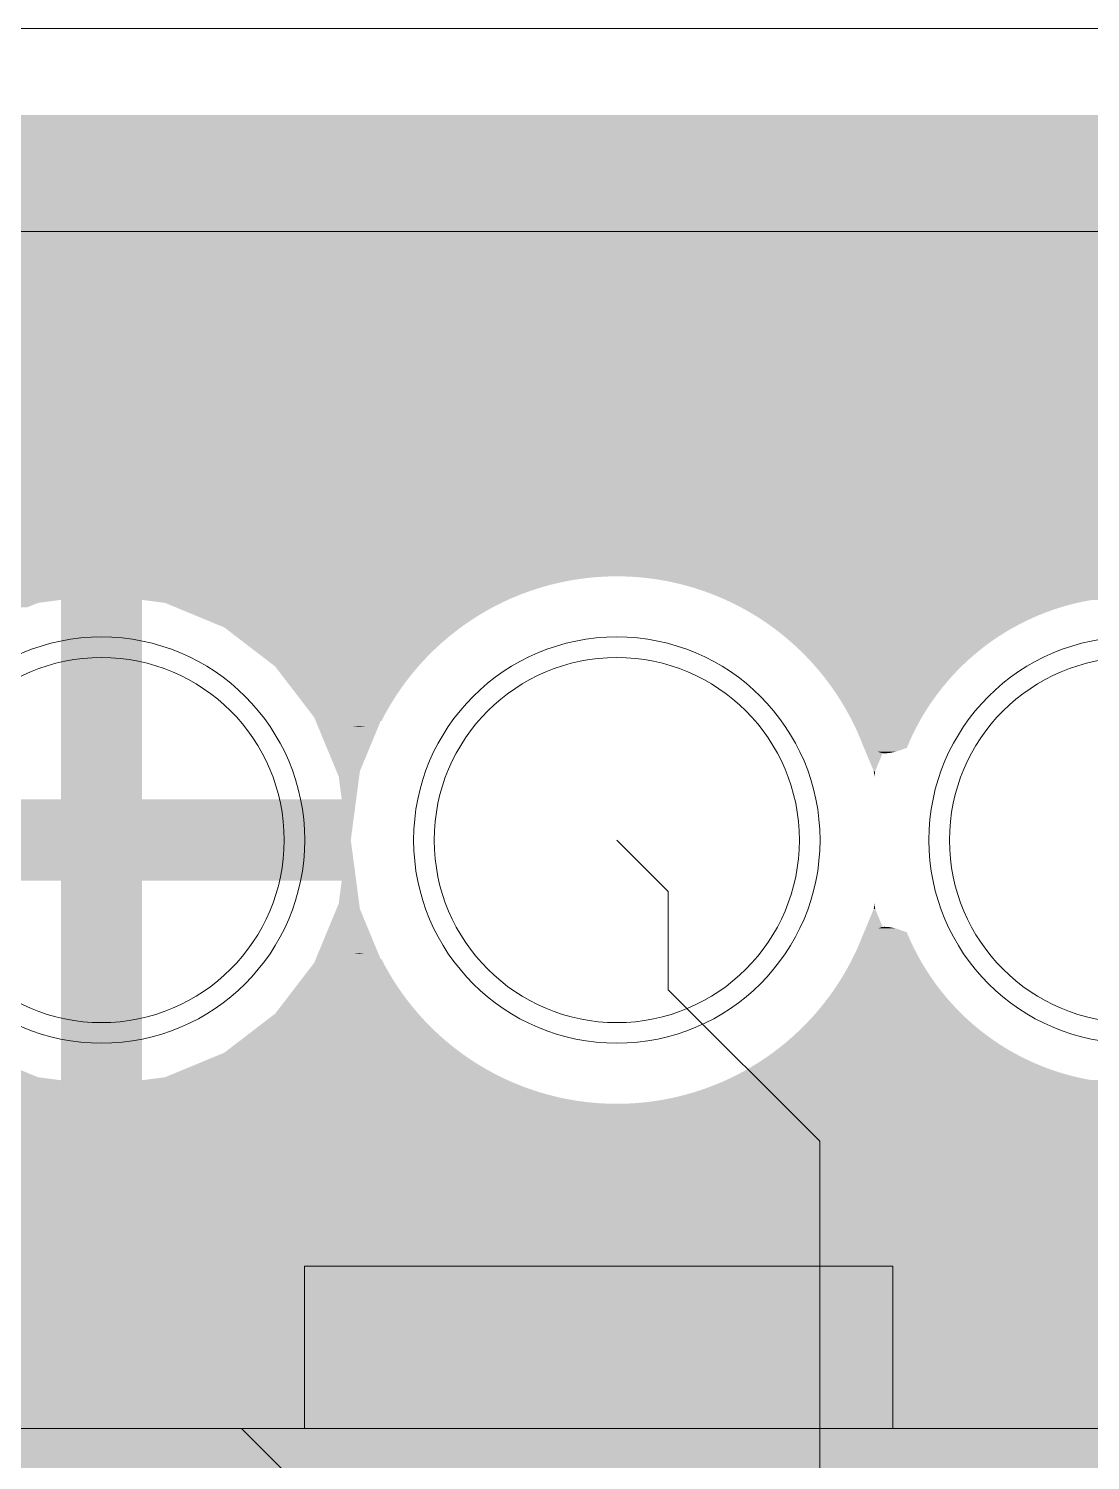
# Model space of a CAD drawing. Header units: millimetres. Extents: x 0 to 594, y 0 to 420.
# Drawn here: x 132.96 to 138.2, y 272.96 to 280.01 of the extents above; entities that cross this region are included whole.
import ezdxf

# ---------------------------------------------------------------- set-up
doc = ezdxf.new("R2010")
doc.units = ezdxf.units.MM
for name, pattern in [('K5LT32768', [0]), ('K5LT32771', [0]), ('K5LT32772', [0]), ('K5LT32773', [0]), ('K5LT32775', [0]), ('K5LT32785', [0])]:
    doc.linetypes.add(name, pattern=pattern)

# ---------------------------------------------------------------- blocks, each defined once
blk = doc.blocks.new('U263')
at = {"color": 7, "linetype": 'K5LT32768', "lineweight": 18}
blk.add_circle((135.8616, 276.0149), 0.9, dxfattribs=at)
blk = doc.blocks.new('U264')
at = {"color": 7, "linetype": 'K5LT32768', "lineweight": 18}
blk.add_circle((133.3216, 276.0149), 0.9, dxfattribs=at)
blk = doc.blocks.new('U265')
at = {"color": 7, "linetype": 'K5LT32768', "lineweight": 18}
blk.add_circle((138.4016, 276.0149), 0.9, dxfattribs=at)
blk = doc.blocks.new('U388')
at = {"color": 1, "linetype": 'K5LT32771', "lineweight": 18, "true_color": 0xff0000}
blk.add_circle((135.8616, 276.0149), 1.0016, dxfattribs=at)
blk = doc.blocks.new('U389')
at = {"color": 1, "linetype": 'K5LT32771', "lineweight": 18, "true_color": 0xff0000}
blk.add_circle((133.3216, 276.0149), 1.0016, dxfattribs=at)
blk = doc.blocks.new('U390')
at = {"color": 1, "linetype": 'K5LT32771', "lineweight": 18, "true_color": 0xff0000}
blk.add_circle((138.4016, 276.0149), 1.0016, dxfattribs=at)
blk = doc.blocks.new('U966')
at = {"color": 3, "linetype": 'K5LT32773', "lineweight": 18, "true_color": 0x00ff00}
blk.add_circle((135.8616, 276.0149), 0.9, dxfattribs=at)
blk = doc.blocks.new('U967')
at = {"color": 3, "linetype": 'K5LT32773', "lineweight": 18, "true_color": 0x00ff00}
blk.add_circle((133.3216, 276.0149), 0.9, dxfattribs=at)
blk = doc.blocks.new('U968')
at = {"color": 3, "linetype": 'K5LT32773', "lineweight": 18, "true_color": 0x00ff00}
blk.add_circle((138.4016, 276.0149), 0.9, dxfattribs=at)
blk = doc.blocks.new('U1361')
at = {"color": 1, "linetype": 'K5LT32771', "lineweight": 18, "true_color": 0xff0000}
blk.add_circle((135.8616, 276.0149), 1.0016, dxfattribs=at)
blk = doc.blocks.new('U1362')
at = {"color": 1, "linetype": 'K5LT32771', "lineweight": 18, "true_color": 0xff0000}
blk.add_circle((133.3216, 276.0149), 1.0016, dxfattribs=at)
blk = doc.blocks.new('U1363')
at = {"color": 1, "linetype": 'K5LT32771', "lineweight": 18, "true_color": 0xff0000}
blk.add_circle((138.4016, 276.0149), 1.0016, dxfattribs=at)

msp = doc.modelspace()

# ---------------------------------------------------------------- hatches: boundary and pattern name
for points in [[(92.3616, 279.5618), (92.3616, 279.5898), (189.71, 279.5898), (189.7283, 279.5618)], [(92.3616, 279.5898), (92.3616, 279.5898), (189.71, 279.5898)], [(92.3616, 279.3898), (92.3616, 279.5618), (189.7283, 279.5618), (189.7729, 279.3898)], [(92.3616, 279.3852), (92.3616, 279.3898), (189.7729, 279.3898), (189.7664, 279.3852)], [(92.3616, 279.3475), (92.3616, 279.3852), (189.7664, 279.3852), (189.7138, 279.3475)], [(92.3616, 279.3092), (92.3616, 279.3475), (189.7138, 279.3475), (189.6617, 279.3092)], [(92.3616, 279.2702), (92.3616, 279.3092), (189.6617, 279.3092), (189.61, 279.2702)], [(92.3616, 279.2306), (92.3616, 279.2702), (189.61, 279.2702), (189.5588, 279.2306)], [(92.3616, 279.1904), (92.3616, 279.2306), (189.5588, 279.2306), (189.5081, 279.1904)], [(92.3616, 279.1495), (92.3616, 279.1904), (189.5081, 279.1904), (189.4579, 279.1495)], [(92.3616, 279.1081), (92.3616, 279.1495), (189.4579, 279.1495), (189.4082, 279.1081)], [(92.3616, 279.0661), (92.3616, 279.1081), (189.4082, 279.1081), (189.359, 279.0661)], [(92.3616, 279.0235), (92.3616, 279.0661), (189.359, 279.0661), (189.3103, 279.0235)], [(92.3616, 278.9803), (92.3616, 279.0235), (189.3103, 279.0235), (189.2621, 278.9803)], [(92.3616, 278.9365), (92.3616, 278.9803), (189.2621, 278.9803), (189.2145, 278.9365)], [(92.3616, 278.8921), (92.3616, 278.9365), (189.2145, 278.9365), (189.1674, 278.8921)], [(92.3616, 278.8472), (92.3616, 278.8921), (189.1674, 278.8921), (189.1208, 278.8472)], [(92.3616, 278.8017), (92.3616, 278.8472), (189.1208, 278.8472), (189.0748, 278.8017)], [(92.3616, 278.7557), (92.3616, 278.8017), (189.0748, 278.8017), (189.0293, 278.7557)], [(92.3616, 278.7091), (92.3616, 278.7557), (189.0293, 278.7557), (188.9844, 278.7091)], [(92.3616, 278.662), (92.3616, 278.7091), (188.9844, 278.7091), (188.94, 278.662)], [(92.3616, 278.6144), (92.3616, 278.662), (188.94, 278.662), (188.8962, 278.6144)], [(92.3616, 278.5662), (92.3616, 278.6144), (188.8962, 278.6144), (188.853, 278.5662)], [(92.3616, 278.5175), (92.3616, 278.5662), (188.853, 278.5662), (188.8104, 278.5175)], [(92.3616, 278.4683), (92.3616, 278.5175), (188.8104, 278.5175), (188.7684, 278.4683)], [(92.3616, 278.4186), (92.3616, 278.4683), (188.7684, 278.4683), (188.727, 278.4186)], [(92.3616, 278.3684), (92.3616, 278.4186), (188.727, 278.4186), (188.6861, 278.3684)], [(92.3616, 278.3177), (92.3616, 278.3684), (188.6861, 278.3684), (188.6459, 278.3177)], [(92.3616, 278.2665), (92.3616, 278.3177), (188.6459, 278.3177), (188.6063, 278.2665)], [(92.3616, 278.2148), (92.3616, 278.2665), (188.6063, 278.2665), (188.5673, 278.2148)], [(92.3616, 278.1627), (92.3616, 278.2148), (188.5673, 278.2148), (188.529, 278.1627)], [(92.3616, 278.1102), (92.3616, 278.1627), (188.529, 278.1627), (188.4913, 278.1102)], [(92.3616, 278.0571), (92.3616, 278.1102), (188.4913, 278.1102), (188.4542, 278.0571)], [(92.3616, 278.0036), (92.3616, 278.0571), (188.4542, 278.0571), (188.4178, 278.0036)], [(92.3616, 277.9497), (92.3616, 278.0036), (188.4178, 278.0036), (188.382, 277.9497)], [(92.3616, 277.8954), (92.3616, 277.9497), (188.382, 277.9497), (188.3468, 277.8954)], [(92.3616, 277.8406), (92.3616, 277.8954), (188.3468, 277.8954), (188.3124, 277.8406)], [(92.3616, 277.7855), (92.3616, 277.8406), (188.3124, 277.8406), (188.2785, 277.7855)], [(92.3616, 277.7299), (92.3616, 277.7855), (188.2785, 277.7855), (188.2454, 277.7299)], [(92.3616, 277.6739), (92.3616, 277.7299), (188.2454, 277.7299), (188.2129, 277.6739)], [(92.3616, 277.6175), (92.3616, 277.6739), (188.2129, 277.6739), (188.1811, 277.6175)], [(92.3616, 277.5608), (92.3616, 277.6175), (188.1811, 277.6175), (188.1501, 277.5608)], [(92.3616, 277.5037), (92.3616, 277.5608), (188.1501, 277.5608), (188.1196, 277.5037)], [(92.3616, 277.4462), (92.3616, 277.5037), (188.1196, 277.5037), (188.0899, 277.4462)], [(92.3616, 277.3884), (92.3616, 277.4462), (188.0899, 277.4462), (188.0609, 277.3884)], [(92.3616, 277.3302), (92.3616, 277.3884), (188.0609, 277.3884), (188.0325, 277.3302)], [(92.3616, 277.315), (92.3616, 277.3302), (188.0325, 277.3302), (188.0253, 277.315)], [(92.3616, 277.3146), (92.3616, 277.315), (133.3216, 277.315), (133.2897, 277.3146)], [(92.3616, 277.3134), (92.3616, 277.3146), (133.2897, 277.3146), (133.2578, 277.3134)], [(92.3616, 277.3115), (92.3616, 277.3134), (133.2578, 277.3134), (133.226, 277.3115)], [(92.3616, 277.3087), (92.3616, 277.3115), (133.226, 277.3115), (133.1942, 277.3087)], [(92.3616, 277.3052), (92.3616, 277.3087), (133.1942, 277.3087), (133.1625, 277.3052)], [(92.3616, 277.3009), (92.3616, 277.3052), (133.1625, 277.3052), (133.1308, 277.3009)], [(133.3535, 277.3146), (133.3216, 277.315), (135.8616, 277.315), (135.8297, 277.3146)], [(133.3854, 277.3134), (133.3535, 277.3146), (135.8297, 277.3146), (135.7978, 277.3134)], [(133.4172, 277.3115), (133.3854, 277.3134), (135.7978, 277.3134), (135.766, 277.3115)], [(133.449, 277.3087), (133.4172, 277.3115), (135.766, 277.3115), (135.7342, 277.3087)], [(133.4807, 277.3052), (133.449, 277.3087), (135.7342, 277.3087), (135.7025, 277.3052)], [(133.5124, 277.3009), (133.4807, 277.3052), (135.7025, 277.3052), (135.6708, 277.3009)], [(135.8935, 277.3146), (135.8616, 277.315), (144.0716, 277.315), (144.0397, 277.3146)], [(135.9254, 277.3134), (135.8935, 277.3146), (144.0397, 277.3146), (144.0078, 277.3134)], [(135.9572, 277.3115), (135.9254, 277.3134), (144.0078, 277.3134), (143.976, 277.3115)], [(135.989, 277.3087), (135.9572, 277.3115), (143.976, 277.3115), (143.9442, 277.3087)], [(136.0207, 277.3052), (135.989, 277.3087), (143.9442, 277.3087), (143.9125, 277.3052)], [(136.0524, 277.3009), (136.0207, 277.3052), (143.9125, 277.3052), (143.8808, 277.3009)], [(92.3616, 277.2959), (92.3616, 277.3009), (133.1308, 277.3009), (133.0993, 277.2959)], [(92.3616, 277.29), (92.3616, 277.2959), (133.0993, 277.2959), (133.068, 277.29)], [(92.3616, 277.2834), (92.3616, 277.29), (133.068, 277.29), (133.0367, 277.2834)], [(92.3616, 277.276), (92.3616, 277.2834), (133.0367, 277.2834), (133.0057, 277.276)], [(92.3616, 277.2679), (92.3616, 277.276), (133.0057, 277.276), (132.9749, 277.2679)], [(92.3616, 277.259), (92.3616, 277.2679), (132.9749, 277.2679), (132.9442, 277.259)], [(133.5439, 277.2959), (133.5124, 277.3009), (135.6708, 277.3009), (135.6393, 277.2959)], [(133.5752, 277.29), (133.5439, 277.2959), (135.6393, 277.2959), (135.608, 277.29)], [(133.6065, 277.2834), (133.5752, 277.29), (135.608, 277.29), (135.5767, 277.2834)], [(133.6375, 277.276), (133.6065, 277.2834), (135.5767, 277.2834), (135.5457, 277.276)], [(133.6683, 277.2679), (133.6375, 277.276), (135.5457, 277.276), (135.5149, 277.2679)], [(133.699, 277.259), (133.6683, 277.2679), (135.5149, 277.2679), (135.4842, 277.259)], [(133.7294, 277.2494), (133.699, 277.259), (135.4842, 277.259), (135.4538, 277.2494)], [(133.7596, 277.239), (133.7294, 277.2494), (135.4538, 277.2494), (135.4236, 277.239)], [(133.7895, 277.2279), (133.7596, 277.239), (135.4236, 277.239), (135.3937, 277.2279)], [(136.0839, 277.2959), (136.0524, 277.3009), (143.8808, 277.3009), (143.8493, 277.2959)], [(136.1152, 277.29), (136.0839, 277.2959), (143.8493, 277.2959), (143.818, 277.29)], [(136.1465, 277.2834), (136.1152, 277.29), (143.818, 277.29), (143.7867, 277.2834)], [(136.1775, 277.276), (136.1465, 277.2834), (143.7867, 277.2834), (143.7557, 277.276)], [(136.2083, 277.2679), (136.1775, 277.276), (143.7557, 277.276), (143.7249, 277.2679)], [(136.239, 277.259), (136.2083, 277.2679), (143.7249, 277.2679), (143.6942, 277.259)], [(136.2694, 277.2494), (136.239, 277.259), (143.6942, 277.259), (143.6638, 277.2494)], [(136.2996, 277.239), (136.2694, 277.2494), (143.6638, 277.2494), (143.6336, 277.239)], [(136.3295, 277.2279), (136.2996, 277.239), (143.6336, 277.239), (143.6037, 277.2279)], [(133.8191, 277.216), (133.7895, 277.2279), (135.3937, 277.2279), (135.3641, 277.216)], [(133.8484, 277.2035), (133.8191, 277.216), (135.3641, 277.216), (135.3348, 277.2035)], [(133.8775, 277.1902), (133.8484, 277.2035), (135.3348, 277.2035), (135.3057, 277.1902)], [(133.9061, 277.1762), (133.8775, 277.1902), (135.3057, 277.1902), (135.2771, 277.1762)], [(133.9345, 277.1615), (133.9061, 277.1762), (135.2771, 277.1762), (135.2487, 277.1615)], [(136.3591, 277.216), (136.3295, 277.2279), (143.6037, 277.2279), (143.5741, 277.216)], [(136.3884, 277.2035), (136.3591, 277.216), (143.5741, 277.216), (143.5448, 277.2035)], [(136.4003, 277.1981), (136.3884, 277.2035), (143.5448, 277.2035), (143.533, 277.1981)], [(136.4044, 277.1962), (136.4003, 277.1981), (138.2016, 277.1981), (138.1899, 277.1962)], [(136.4003, 277.1981), (136.4003, 277.1981), (138.6016, 277.1981), (138.6016, 277.1981)], [(136.4171, 277.1904), (136.4044, 277.1962), (138.1899, 277.1962), (138.16, 277.1904)], [(136.4175, 277.1902), (136.4171, 277.1904), (138.16, 277.1904), (138.1591, 277.1902)], [(136.4304, 277.1839), (136.4175, 277.1902), (138.1591, 277.1902), (138.1303, 277.1839)], [(136.4451, 277.1767), (136.4304, 277.1839), (138.1303, 277.1839), (138.1008, 277.1767)], [(136.4461, 277.1762), (136.4451, 277.1767), (138.1008, 277.1767), (138.099, 277.1762)], [(136.4606, 277.1687), (136.4461, 277.1762), (138.099, 277.1762), (138.0715, 277.1687)], [(136.4745, 277.1615), (136.4606, 277.1687), (138.0715, 277.1687), (138.0474, 277.1615)], [(133.9624, 277.1461), (133.9345, 277.1615), (135.2487, 277.1615), (135.2208, 277.1461)], [(133.99, 277.13), (133.9624, 277.1461), (135.2208, 277.1461), (135.1932, 277.13)], [(134.0171, 277.1133), (133.99, 277.13), (135.1932, 277.13), (135.1661, 277.1133)], [(134.0439, 277.0959), (134.0171, 277.1133), (135.1661, 277.1133), (135.1393, 277.0959)], [(134.0702, 277.0778), (134.0439, 277.0959), (135.1393, 277.0959), (135.113, 277.0778)], [(136.4772, 277.16), (136.4745, 277.1615), (138.0474, 277.1615), (138.0423, 277.16)], [(136.4945, 277.1505), (136.4772, 277.16), (138.0423, 277.16), (138.0134, 277.1505)], [(136.5024, 277.1461), (136.4945, 277.1505), (138.0134, 277.1505), (138.0011, 277.1461)], [(136.5124, 277.1403), (136.5024, 277.1461), (138.0011, 277.1461), (137.9848, 277.1403)], [(136.53, 277.13), (136.5124, 277.1403), (137.9848, 277.1403), (137.958, 277.13)], [(136.531, 277.1294), (136.53, 277.13), (137.958, 277.13), (137.9564, 277.1294)], [(136.55, 277.1177), (136.531, 277.1294), (137.9564, 277.1294), (137.9283, 277.1177)], [(136.5571, 277.1133), (136.55, 277.1177), (137.9283, 277.1177), (137.9184, 277.1133)], [(136.5693, 277.1054), (136.5571, 277.1133), (137.9184, 277.1133), (137.9005, 277.1054)], [(136.5839, 277.0959), (136.5693, 277.1054), (137.9005, 277.1054), (137.8805, 277.0959)], [(136.589, 277.0924), (136.5839, 277.0959), (137.8805, 277.0959), (137.8731, 277.0924)], [(136.6091, 277.0786), (136.589, 277.0924), (137.8731, 277.0924), (137.846, 277.0786)], [(134.0961, 277.0591), (134.0702, 277.0778), (135.113, 277.0778), (135.0871, 277.0591)], [(134.1215, 277.0398), (134.0961, 277.0591), (135.0871, 277.0591), (135.0617, 277.0398)], [(134.1464, 277.0199), (134.1215, 277.0398), (135.0617, 277.0398), (135.0368, 277.0199)], [(136.6102, 277.0778), (136.6091, 277.0786), (137.846, 277.0786), (137.8445, 277.0778)], [(136.6291, 277.0642), (136.6102, 277.0778), (137.8445, 277.0778), (137.8192, 277.0642)], [(136.6361, 277.0591), (136.6291, 277.0642), (137.8192, 277.0642), (137.8103, 277.0591)], [(136.6493, 277.0491), (136.6361, 277.0591), (137.8103, 277.0591), (137.7928, 277.0491)], [(136.6615, 277.0398), (136.6493, 277.0491), (137.7928, 277.0491), (137.7774, 277.0398)], [(136.6695, 277.0334), (136.6615, 277.0398), (137.7774, 277.0398), (137.7668, 277.0334)], [(136.6864, 277.0199), (136.6695, 277.0334), (137.7668, 277.0334), (137.7459, 277.0199)], [(134.1708, 276.9993), (134.1464, 277.0199), (135.0368, 277.0199), (135.0124, 276.9993)], [(134.1947, 276.9782), (134.1708, 276.9993), (135.0124, 276.9993), (134.9885, 276.9782)], [(134.2181, 276.9565), (134.1947, 276.9782), (134.9885, 276.9782), (134.9651, 276.9565)], [(134.2409, 276.9342), (134.2181, 276.9565), (134.9651, 276.9565), (134.9423, 276.9342)], [(136.69, 277.0169), (136.6864, 277.0199), (137.7459, 277.0199), (137.7412, 277.0169)], [(136.7101, 276.9999), (136.69, 277.0169), (137.7412, 277.0169), (137.716, 276.9999)], [(136.7108, 276.9993), (136.7101, 276.9999), (137.716, 276.9999), (137.7152, 276.9993)], [(136.7302, 276.9822), (136.7108, 276.9993), (137.7152, 276.9993), (137.6913, 276.9822)], [(136.7347, 276.9782), (136.7302, 276.9822), (137.6913, 276.9822), (137.686, 276.9782)], [(136.7501, 276.9639), (136.7347, 276.9782), (137.686, 276.9782), (137.667, 276.9639)], [(136.7581, 276.9565), (136.7501, 276.9639), (137.667, 276.9639), (137.6577, 276.9565)], [(136.7699, 276.945), (136.7581, 276.9565), (137.6577, 276.9565), (137.6432, 276.945)], [(134.2632, 276.9114), (134.2409, 276.9342), (134.9423, 276.9342), (134.92, 276.9114)], [(134.2849, 276.888), (134.2632, 276.9114), (134.92, 276.9114), (134.8983, 276.888)], [(134.3061, 276.8641), (134.2849, 276.888), (134.8983, 276.888), (134.8772, 276.8641)], [(136.7809, 276.9342), (136.7699, 276.945), (137.6432, 276.945), (137.6303, 276.9342)], [(136.7894, 276.9255), (136.7809, 276.9342), (137.6303, 276.9342), (137.6199, 276.9255)], [(136.8032, 276.9114), (136.7894, 276.9255), (137.6199, 276.9255), (137.6039, 276.9114)], [(136.8088, 276.9054), (136.8032, 276.9114), (137.6039, 276.9114), (137.5971, 276.9054)], [(136.8249, 276.888), (136.8088, 276.9054), (137.5971, 276.9054), (137.5784, 276.888)], [(136.8278, 276.8847), (136.8249, 276.888), (137.5784, 276.888), (137.5748, 276.8847)], [(136.8461, 276.8641), (136.8278, 276.8847), (137.5748, 276.8847), (137.5536, 276.8641)], [(134.3266, 276.8397), (134.3061, 276.8641), (134.8772, 276.8641), (134.8566, 276.8397)], [(134.3465, 276.8148), (134.3266, 276.8397), (134.8566, 276.8397), (134.8367, 276.8148)], [(134.3658, 276.7894), (134.3465, 276.8148), (134.8367, 276.8148), (134.8173, 276.7894)], [(136.8466, 276.8635), (136.8461, 276.8641), (137.5536, 276.8641), (137.553, 276.8635)], [(136.8649, 276.8417), (136.8466, 276.8635), (137.553, 276.8635), (137.5318, 276.8417)], [(136.8666, 276.8397), (136.8649, 276.8417), (137.5318, 276.8417), (137.53, 276.8397)], [(136.8828, 276.8194), (136.8666, 276.8397), (137.53, 276.8397), (137.5111, 276.8194)], [(136.8865, 276.8148), (136.8828, 276.8194), (137.5111, 276.8194), (137.5071, 276.8148)], [(136.9004, 276.7966), (136.8865, 276.8148), (137.5071, 276.8148), (137.491, 276.7966)], [(134.3845, 276.7635), (134.3658, 276.7894), (134.8173, 276.7894), (134.7987, 276.7635)], [(134.4026, 276.7372), (134.3845, 276.7635), (134.7987, 276.7635), (134.7806, 276.7372)], [(136.9059, 276.7894), (136.9004, 276.7966), (137.491, 276.7966), (137.485, 276.7894)], [(136.9175, 276.7733), (136.9059, 276.7894), (137.485, 276.7894), (137.4715, 276.7733)], [(136.9245, 276.7635), (136.9175, 276.7733), (137.4715, 276.7733), (137.4637, 276.7635)], [(136.9342, 276.7495), (136.9245, 276.7635), (137.4637, 276.7635), (137.4526, 276.7495)], [(136.9426, 276.7372), (136.9342, 276.7495), (137.4526, 276.7495), (137.4434, 276.7372)], [(134.42, 276.7104), (134.4026, 276.7372), (134.7806, 276.7372), (134.7632, 276.7104)], [(134.4367, 276.6833), (134.42, 276.7104), (134.7632, 276.7104), (134.7465, 276.6833)], [(134.4528, 276.6557), (134.4367, 276.6833), (134.7465, 276.6833), (134.7304, 276.6557)], [(136.9504, 276.7252), (136.9426, 276.7372), (137.4434, 276.7372), (137.4343, 276.7252)], [(136.96, 276.7104), (136.9504, 276.7252), (137.4343, 276.7252), (137.4237, 276.7104)], [(136.9661, 276.7005), (136.96, 276.7104), (137.4237, 276.7104), (137.4166, 276.7005)], [(136.9767, 276.6833), (136.9661, 276.7005), (137.4166, 276.7005), (137.405, 276.6833)], [(136.9814, 276.6753), (136.9767, 276.6833), (137.405, 276.6833), (137.3996, 276.6753)], [(136.9928, 276.6557), (136.9814, 276.6753), (137.3996, 276.6753), (137.3871, 276.6557)], [(134.4682, 276.6278), (134.4528, 276.6557), (134.7304, 276.6557), (134.715, 276.6278)], [(134.4814, 276.6023), (134.4682, 276.6278), (134.715, 276.6278), (134.7018, 276.6023)], [(134.5623, 276.5767), (134.4814, 276.6023), (134.7018, 276.6023), (134.6209, 276.5767)], [(134.4814, 276.6023), (134.4814, 276.6023), (134.7018, 276.6023), (134.7018, 276.6023)], [(136.9961, 276.6497), (136.9928, 276.6557), (137.3871, 276.6557), (137.3832, 276.6497)], [(137.0082, 276.6278), (136.9961, 276.6497), (137.3832, 276.6497), (137.3699, 276.6278)], [(137.0103, 276.6237), (137.0082, 276.6278), (137.3699, 276.6278), (137.3674, 276.6237)], [(137.0229, 276.5994), (137.0103, 276.6237), (137.3674, 276.6237), (137.3535, 276.5994)], [(137.0239, 276.5973), (137.0229, 276.5994), (137.3535, 276.5994), (137.3523, 276.5973)], [(137.0369, 276.5708), (137.0239, 276.5973), (137.3523, 276.5973), (137.3381, 276.5708)], [(134.5916, 276.5732), (134.5623, 276.5767), (134.6209, 276.5767)], [(137.0371, 276.5705), (137.0369, 276.5708), (137.3381, 276.5708), (137.3379, 276.5705)], [(137.0495, 276.5434), (137.0371, 276.5705), (137.3379, 276.5705), (137.3241, 276.5434)], [(137.0502, 276.5418), (137.0495, 276.5434), (137.3241, 276.5434), (137.3234, 276.5418)], [(137.0612, 276.516), (137.0502, 276.5418), (137.3234, 276.5418), (137.3111, 276.516)], [(137.0627, 276.5124), (137.0612, 276.516), (137.3111, 276.516), (137.3095, 276.5124)], [(137.0725, 276.4882), (137.0627, 276.5124), (137.3095, 276.5124), (137.2988, 276.4882)], [(137.0746, 276.4828), (137.0725, 276.4882), (137.2988, 276.4882), (137.2966, 276.4828)], [(137.0784, 276.4725), (137.0746, 276.4828), (137.2966, 276.4828), (137.2924, 276.4725)], [(137.0878, 276.4695), (137.0784, 276.4725), (137.2924, 276.4725), (137.2911, 276.4695)], [(137.1485, 276.4501), (137.0878, 276.4695), (137.2911, 276.4695), (137.2359, 276.4501)], [(137.1679, 276.4439), (137.1485, 276.4501), (137.2359, 276.4501), (137.2044, 276.4439)], [(137.1688, 276.4436), (137.1679, 276.4439), (137.2044, 276.4439), (137.1996, 276.4436)], [(137.1802, 276.4424), (137.1688, 276.4436), (137.1996, 276.4436)], [(137.0627, 275.5174), (137.0724, 275.5416), (137.2988, 275.5416), (137.3096, 275.5174)], [(137.0724, 275.5416), (137.0746, 275.547), (137.2966, 275.547), (137.2988, 275.5416)], [(137.0746, 275.547), (137.0784, 275.5573), (137.2924, 275.5573), (137.2966, 275.547)], [(137.0784, 275.5573), (137.0879, 275.5603), (137.2911, 275.5603), (137.2924, 275.5573)], [(137.0879, 275.5603), (137.1487, 275.5797), (137.2359, 275.5797), (137.2911, 275.5603)], [(137.1487, 275.5797), (137.1682, 275.5859), (137.2044, 275.5859), (137.2359, 275.5797)], [(137.1682, 275.5859), (137.1688, 275.5861), (137.2012, 275.5861), (137.2044, 275.5859)], [(137.1688, 275.5861), (137.1802, 275.5874), (137.2012, 275.5861)], [(137.0371, 275.4593), (137.0495, 275.4864), (137.3241, 275.4864), (137.3379, 275.4593)], [(137.0495, 275.4864), (137.0502, 275.488), (137.3234, 275.488), (137.3241, 275.4864)], [(137.0502, 275.488), (137.0612, 275.5139), (137.3111, 275.5139), (137.3234, 275.488)], [(137.0612, 275.5139), (137.0627, 275.5174), (137.3096, 275.5174), (137.3111, 275.5139)], [(134.4528, 275.3741), (134.4682, 275.402), (134.715, 275.402), (134.7304, 275.3741)], [(134.4682, 275.402), (134.4814, 275.4275), (134.7018, 275.4275), (134.715, 275.402)], [(134.4814, 275.4275), (134.5623, 275.4531), (134.6209, 275.4531), (134.7018, 275.4275)], [(134.4814, 275.4275), (134.4814, 275.4275), (134.7018, 275.4275), (134.7018, 275.4275)], [(134.5623, 275.4531), (134.5916, 275.4565), (134.6209, 275.4531)], [(136.9961, 275.3801), (137.0082, 275.402), (137.3699, 275.402), (137.3832, 275.3801)], [(137.0082, 275.402), (137.0103, 275.4061), (137.3674, 275.4061), (137.3699, 275.402)], [(137.0103, 275.4061), (137.0229, 275.4304), (137.3535, 275.4304), (137.3674, 275.4061)], [(137.0229, 275.4304), (137.0239, 275.4325), (137.3523, 275.4325), (137.3535, 275.4304)], [(137.0239, 275.4325), (137.0369, 275.459), (137.3381, 275.459), (137.3523, 275.4325)], [(137.0369, 275.459), (137.0371, 275.4593), (137.3379, 275.4593), (137.3381, 275.459)], [(134.42, 275.3193), (134.4367, 275.3465), (134.7465, 275.3465), (134.7632, 275.3193)], [(134.4367, 275.3465), (134.4528, 275.3741), (134.7304, 275.3741), (134.7465, 275.3465)], [(136.96, 275.3193), (136.9662, 275.3293), (137.4166, 275.3293), (137.4238, 275.3193)], [(136.9662, 275.3293), (136.9767, 275.3465), (137.405, 275.3465), (137.4166, 275.3293)], [(136.9767, 275.3465), (136.9814, 275.3545), (137.3996, 275.3545), (137.405, 275.3465)], [(136.9814, 275.3545), (136.9928, 275.3741), (137.3871, 275.3741), (137.3996, 275.3545)], [(136.9928, 275.3741), (136.9961, 275.3801), (137.3832, 275.3801), (137.3871, 275.3741)], [(134.3658, 275.2404), (134.3845, 275.2663), (134.7987, 275.2663), (134.8173, 275.2404)], [(134.3845, 275.2663), (134.4026, 275.2926), (134.7806, 275.2926), (134.7987, 275.2663)], [(134.4026, 275.2926), (134.42, 275.3193), (134.7632, 275.3193), (134.7806, 275.2926)], [(136.9059, 275.2404), (136.9175, 275.2565), (137.4715, 275.2565), (137.485, 275.2404)], [(136.9175, 275.2565), (136.9245, 275.2663), (137.4637, 275.2663), (137.4715, 275.2565)], [(136.9245, 275.2663), (136.9342, 275.2803), (137.4526, 275.2803), (137.4637, 275.2663)], [(136.9342, 275.2803), (136.9426, 275.2926), (137.4434, 275.2926), (137.4526, 275.2803)], [(136.9426, 275.2926), (136.9504, 275.3046), (137.4343, 275.3046), (137.4434, 275.2926)], [(136.9504, 275.3046), (136.96, 275.3193), (137.4238, 275.3193), (137.4343, 275.3046)], [(134.3061, 275.1657), (134.3266, 275.1901), (134.8566, 275.1901), (134.8772, 275.1657)], [(134.3266, 275.1901), (134.3465, 275.215), (134.8367, 275.215), (134.8566, 275.1901)], [(134.3465, 275.215), (134.3658, 275.2404), (134.8173, 275.2404), (134.8367, 275.215)], [(136.8466, 275.1663), (136.8649, 275.1881), (137.5318, 275.1881), (137.553, 275.1663)], [(136.8649, 275.1881), (136.8666, 275.1901), (137.53, 275.1901), (137.5318, 275.1881)], [(136.8666, 275.1901), (136.8828, 275.2104), (137.5111, 275.2104), (137.53, 275.1901)], [(136.8828, 275.2104), (136.8865, 275.215), (137.5071, 275.215), (137.5111, 275.2104)], [(136.8865, 275.215), (136.9004, 275.2332), (137.491, 275.2332), (137.5071, 275.215)], [(136.9004, 275.2332), (136.9059, 275.2404), (137.485, 275.2404), (137.491, 275.2332)], [(134.2409, 275.0956), (134.2632, 275.1184), (134.92, 275.1184), (134.9423, 275.0956)], [(134.2632, 275.1184), (134.2849, 275.1418), (134.8983, 275.1418), (134.92, 275.1184)], [(134.2849, 275.1418), (134.3061, 275.1657), (134.8772, 275.1657), (134.8983, 275.1418)], [(136.7894, 275.1043), (136.8032, 275.1184), (137.6039, 275.1184), (137.6199, 275.1043)], [(136.8032, 275.1184), (136.8088, 275.1244), (137.5971, 275.1244), (137.6039, 275.1184)], [(136.8088, 275.1244), (136.8249, 275.1418), (137.5784, 275.1418), (137.5971, 275.1244)], [(136.8249, 275.1418), (136.8278, 275.1451), (137.5748, 275.1451), (137.5784, 275.1418)], [(136.8278, 275.1451), (136.8461, 275.1657), (137.5536, 275.1657), (137.5748, 275.1451)], [(136.8461, 275.1657), (136.8466, 275.1663), (137.553, 275.1663), (137.5536, 275.1657)], [(134.1708, 275.0305), (134.1947, 275.0516), (134.9885, 275.0516), (135.0124, 275.0305)], [(134.1947, 275.0516), (134.2181, 275.0733), (134.9651, 275.0733), (134.9885, 275.0516)], [(134.2181, 275.0733), (134.2409, 275.0956), (134.9423, 275.0956), (134.9651, 275.0733)], [(136.7108, 275.0305), (136.7302, 275.0476), (137.6913, 275.0476), (137.7152, 275.0305)], [(136.7302, 275.0476), (136.7347, 275.0516), (137.686, 275.0516), (137.6913, 275.0476)], [(136.7347, 275.0516), (136.7501, 275.0659), (137.667, 275.0659), (137.686, 275.0516)], [(136.7501, 275.0659), (136.7581, 275.0733), (137.6577, 275.0733), (137.667, 275.0659)], [(136.7581, 275.0733), (136.7699, 275.0848), (137.6432, 275.0848), (137.6577, 275.0733)], [(136.7699, 275.0848), (136.7809, 275.0956), (137.6303, 275.0956), (137.6432, 275.0848)], [(136.7809, 275.0956), (136.7894, 275.1043), (137.6199, 275.1043), (137.6303, 275.0956)], [(134.0961, 274.9706), (134.1215, 274.99), (135.0617, 274.99), (135.0871, 274.9706)], [(134.1215, 274.99), (134.1464, 275.0099), (135.0368, 275.0099), (135.0617, 274.99)], [(134.1464, 275.0099), (134.1708, 275.0305), (135.0124, 275.0305), (135.0368, 275.0099)], [(136.6361, 274.9706), (136.6493, 274.9807), (137.7928, 274.9807), (137.8105, 274.9706)], [(136.6493, 274.9807), (136.6615, 274.99), (137.7774, 274.99), (137.7928, 274.9807)], [(136.6615, 274.99), (136.6695, 274.9964), (137.7668, 274.9964), (137.7774, 274.99)], [(136.6695, 274.9964), (136.6864, 275.0099), (137.7459, 275.0099), (137.7668, 274.9964)], [(136.6864, 275.0099), (136.69, 275.0129), (137.7412, 275.0129), (137.7459, 275.0099)], [(136.69, 275.0129), (136.7101, 275.0299), (137.716, 275.0299), (137.7412, 275.0129)], [(136.7101, 275.0299), (136.7108, 275.0305), (137.7152, 275.0305), (137.716, 275.0299)], [(133.99, 274.8998), (134.0171, 274.9165), (135.1661, 274.9165), (135.1932, 274.8998)], [(134.0171, 274.9165), (134.0439, 274.9339), (135.1393, 274.9339), (135.1661, 274.9165)], [(134.0439, 274.9339), (134.0702, 274.952), (135.113, 274.952), (135.1393, 274.9339)], [(134.0702, 274.952), (134.0961, 274.9706), (135.0871, 274.9706), (135.113, 274.952)], [(136.531, 274.9004), (136.55, 274.9121), (137.9283, 274.9121), (137.9564, 274.9004)], [(136.55, 274.9121), (136.5571, 274.9165), (137.9184, 274.9165), (137.9283, 274.9121)], [(136.5571, 274.9165), (136.5693, 274.9244), (137.9005, 274.9244), (137.9184, 274.9165)], [(136.5693, 274.9244), (136.5839, 274.9339), (137.8807, 274.9339), (137.9005, 274.9244)], [(136.5839, 274.9339), (136.5892, 274.9375), (137.8731, 274.9375), (137.8807, 274.9339)], [(136.5892, 274.9375), (136.6091, 274.9512), (137.846, 274.9512), (137.8731, 274.9375)], [(136.6091, 274.9512), (136.6102, 274.952), (137.8445, 274.952), (137.846, 274.9512)], [(136.6102, 274.952), (136.6292, 274.9656), (137.8192, 274.9656), (137.8445, 274.952)], [(136.6292, 274.9656), (136.6361, 274.9706), (137.8105, 274.9706), (137.8192, 274.9656)], [(133.8484, 274.8263), (133.8775, 274.8396), (135.3057, 274.8396), (135.3348, 274.8263)], [(133.8775, 274.8396), (133.9061, 274.8536), (135.2771, 274.8536), (135.3057, 274.8396)], [(133.9061, 274.8536), (133.9345, 274.8683), (135.2487, 274.8683), (135.2771, 274.8536)], [(133.9345, 274.8683), (133.9624, 274.8837), (135.2208, 274.8837), (135.2487, 274.8683)], [(133.9624, 274.8837), (133.99, 274.8998), (135.1932, 274.8998), (135.2208, 274.8837)], [(136.4002, 274.8317), (136.4044, 274.8336), (138.1899, 274.8336), (138.2016, 274.8317)], [(136.4044, 274.8336), (136.4171, 274.8394), (138.16, 274.8394), (138.1899, 274.8336)], [(136.4171, 274.8394), (136.4175, 274.8396), (138.1591, 274.8396), (138.16, 274.8394)], [(136.4175, 274.8396), (136.4304, 274.8459), (138.1303, 274.8459), (138.1591, 274.8396)], [(136.4304, 274.8459), (136.4451, 274.8531), (138.1008, 274.8531), (138.1303, 274.8459)], [(136.4451, 274.8531), (136.4461, 274.8536), (138.099, 274.8536), (138.1008, 274.8531)], [(136.4461, 274.8536), (136.4606, 274.8611), (138.0715, 274.8611), (138.099, 274.8536)], [(136.4606, 274.8611), (136.4745, 274.8683), (138.0474, 274.8683), (138.0715, 274.8611)], [(136.4745, 274.8683), (136.4772, 274.8698), (138.0423, 274.8698), (138.0474, 274.8683)], [(136.4772, 274.8698), (136.4944, 274.8793), (138.0134, 274.8793), (138.0423, 274.8698)], [(136.4944, 274.8793), (136.5024, 274.8837), (138.0011, 274.8837), (138.0134, 274.8793)], [(136.5024, 274.8837), (136.5124, 274.8895), (137.9848, 274.8895), (138.0011, 274.8837)], [(136.5124, 274.8895), (136.53, 274.8998), (137.958, 274.8998), (137.9848, 274.8895)], [(136.53, 274.8998), (136.531, 274.9004), (137.9564, 274.9004), (137.958, 274.8998)], [(115.323, 274.7619), (115.3212, 274.7708), (132.9442, 274.7708), (132.9749, 274.7619)], [(133.6683, 274.7619), (133.699, 274.7708), (135.4842, 274.7708), (135.5149, 274.7619)], [(133.699, 274.7708), (133.7294, 274.7804), (135.4538, 274.7804), (135.4842, 274.7708)], [(133.7294, 274.7804), (133.7596, 274.7908), (135.4236, 274.7908), (135.4538, 274.7804)], [(133.7596, 274.7908), (133.7895, 274.8019), (135.3937, 274.8019), (135.4236, 274.7908)], [(133.7895, 274.8019), (133.8191, 274.8138), (135.3641, 274.8138), (135.3937, 274.8019)], [(133.8191, 274.8138), (133.8484, 274.8263), (135.3348, 274.8263), (135.3641, 274.8138)], [(136.2083, 274.7619), (136.239, 274.7708), (143.6942, 274.7708), (143.7249, 274.7619)], [(136.239, 274.7708), (136.2694, 274.7804), (143.6638, 274.7804), (143.6942, 274.7708)], [(136.2694, 274.7804), (136.2996, 274.7908), (143.6336, 274.7908), (143.6638, 274.7804)], [(136.2996, 274.7908), (136.3295, 274.8019), (143.6037, 274.8019), (143.6336, 274.7908)], [(136.3295, 274.8019), (136.3591, 274.8138), (143.5741, 274.8138), (143.6037, 274.8019)], [(136.3591, 274.8138), (136.3884, 274.8263), (143.5448, 274.8263), (143.5741, 274.8138)], [(136.3884, 274.8263), (136.4002, 274.8317), (143.533, 274.8317), (143.5448, 274.8263)], [(115.3246, 274.7538), (115.323, 274.7619), (132.9749, 274.7619), (133.0057, 274.7538)], [(115.326, 274.7464), (115.3246, 274.7538), (133.0057, 274.7538), (133.0367, 274.7464)], [(115.3274, 274.7398), (115.326, 274.7464), (133.0367, 274.7464), (133.068, 274.7398)], [(115.3285, 274.734), (115.3274, 274.7398), (133.068, 274.7398), (133.0993, 274.734)], [(115.3295, 274.7289), (115.3285, 274.734), (133.0993, 274.734), (133.1308, 274.7289)], [(115.3304, 274.7246), (115.3295, 274.7289), (133.1308, 274.7289), (133.1625, 274.7246)], [(115.3311, 274.7211), (115.3304, 274.7246), (133.1625, 274.7246), (133.1942, 274.7211)], [(115.3316, 274.7183), (115.3311, 274.7211), (133.1942, 274.7211), (133.226, 274.7183)], [(115.332, 274.7164), (115.3316, 274.7183), (133.226, 274.7183), (133.2578, 274.7164)], [(115.3322, 274.7152), (115.332, 274.7164), (133.2578, 274.7164), (133.2897, 274.7152)], [(115.3323, 274.7148), (115.3322, 274.7152), (133.2897, 274.7152), (133.3216, 274.7148)], [(115.337, 274.6915), (115.3323, 274.7148), (187.5147, 274.7148), (187.516, 274.6915)], [(115.3498, 274.627), (115.337, 274.6915), (187.516, 274.6915), (187.5203, 274.627)], [(133.3216, 274.7148), (133.3535, 274.7152), (135.8297, 274.7152), (135.8616, 274.7148)], [(133.3535, 274.7152), (133.3854, 274.7164), (135.7978, 274.7164), (135.8297, 274.7152)], [(133.3854, 274.7164), (133.4172, 274.7183), (135.766, 274.7183), (135.7978, 274.7164)], [(133.4172, 274.7183), (133.449, 274.7211), (135.7342, 274.7211), (135.766, 274.7183)], [(133.449, 274.7211), (133.4807, 274.7246), (135.7025, 274.7246), (135.7342, 274.7211)], [(133.4807, 274.7246), (133.5124, 274.7289), (135.6708, 274.7289), (135.7025, 274.7246)], [(133.5124, 274.7289), (133.5439, 274.734), (135.6393, 274.734), (135.6708, 274.7289)], [(133.5439, 274.734), (133.5752, 274.7398), (135.608, 274.7398), (135.6393, 274.734)], [(133.5752, 274.7398), (133.6065, 274.7464), (135.5767, 274.7464), (135.608, 274.7398)], [(133.6065, 274.7464), (133.6375, 274.7538), (135.5457, 274.7538), (135.5767, 274.7464)], [(133.6375, 274.7538), (133.6683, 274.7619), (135.5149, 274.7619), (135.5457, 274.7538)], [(135.8616, 274.7148), (135.8935, 274.7152), (144.0397, 274.7152), (144.0716, 274.7148)], [(135.8935, 274.7152), (135.9254, 274.7164), (144.0078, 274.7164), (144.0397, 274.7152)], [(135.9254, 274.7164), (135.9572, 274.7183), (143.976, 274.7183), (144.0078, 274.7164)], [(135.9572, 274.7183), (135.989, 274.7211), (143.9442, 274.7211), (143.976, 274.7183)], [(135.989, 274.7211), (136.0207, 274.7246), (143.9125, 274.7246), (143.9442, 274.7211)], [(136.0207, 274.7246), (136.0524, 274.7289), (143.8808, 274.7289), (143.9125, 274.7246)], [(136.0524, 274.7289), (136.0839, 274.734), (143.8493, 274.734), (143.8808, 274.7289)], [(136.0839, 274.734), (136.1152, 274.7398), (143.818, 274.7398), (143.8493, 274.734)], [(136.1152, 274.7398), (136.1465, 274.7464), (143.7867, 274.7464), (143.818, 274.7398)], [(136.1465, 274.7464), (136.1775, 274.7538), (143.7557, 274.7538), (143.7867, 274.7464)], [(136.1775, 274.7538), (136.2083, 274.7619), (143.7249, 274.7619), (143.7557, 274.7538)], [(115.3571, 274.5901), (115.3498, 274.627), (187.5203, 274.627), (187.5232, 274.5901)], [(115.3571, 274.5625), (115.3571, 274.5901), (187.5232, 274.5901), (187.5254, 274.5625)], [(115.3571, 274.498), (115.3571, 274.5625), (187.5254, 274.5625), (187.5312, 274.498)], [(115.3571, 274.491), (115.3571, 274.498), (187.5312, 274.498), (187.5319, 274.491)], [(115.3583, 274.4769), (115.3571, 274.491), (187.5319, 274.491), (187.5334, 274.4769)], [(115.3602, 274.4462), (115.3583, 274.4769), (187.5334, 274.4769), (187.5365, 274.4462)], [(115.3607, 274.4337), (115.3602, 274.4462), (187.5365, 274.4462), (187.5378, 274.4337)], [(115.3613, 274.4156), (115.3607, 274.4337), (187.5378, 274.4337), (187.5399, 274.4156)], [(115.3617, 274.3849), (115.3613, 274.4156), (187.5399, 274.4156), (187.5435, 274.3849)], [(115.3602, 274.3236), (115.3613, 274.3542), (187.5472, 274.3542), (187.5511, 274.3236)], [(115.3613, 274.3542), (115.3615, 274.3694), (187.5453, 274.3694), (187.5472, 274.3542)], [(115.3615, 274.3694), (115.3617, 274.3849), (187.5435, 274.3849), (187.5453, 274.3694)], [(115.3571, 274.2792), (115.3583, 274.2929), (187.5551, 274.2929), (187.5571, 274.2792)], [(115.3571, 274.2411), (115.3571, 274.2792), (187.5571, 274.2792), (187.5624, 274.2411)], [(115.3583, 274.2929), (115.3591, 274.3052), (187.5534, 274.3052), (187.5551, 274.2929)], [(115.3591, 274.3052), (115.3602, 274.3236), (187.5511, 274.3236), (187.5534, 274.3052)], [(115.3571, 274.1771), (115.3571, 274.2411), (187.5624, 274.2411), (187.5721, 274.1771)], [(115.3572, 274.1133), (115.3571, 274.1771), (187.5721, 274.1771), (187.5826, 274.1133)], [(115.3572, 274.0496), (115.3572, 274.1133), (187.5826, 274.1133), (187.5939, 274.0496)], [(115.3572, 273.986), (115.3572, 274.0496), (187.5939, 274.0496), (187.606, 273.986)], [(115.3572, 273.9226), (115.3572, 273.986), (187.606, 273.986), (187.6188, 273.9226)], [(115.3572, 273.8593), (115.3572, 273.9226), (187.6188, 273.9226), (187.6324, 273.8593)], [(115.3572, 273.7962), (115.3572, 273.8593), (187.6324, 273.8593), (187.6467, 273.7962)], [(115.3572, 273.7333), (115.3572, 273.7962), (187.6467, 273.7962), (187.6618, 273.7333)], [(115.3573, 273.6705), (115.3572, 273.7333), (187.6618, 273.7333), (187.6777, 273.6705)], [(115.3573, 273.608), (115.3573, 273.6705), (187.6777, 273.6705), (187.6943, 273.608)], [(115.3573, 273.5457), (115.3573, 273.608), (187.6943, 273.608), (187.7117, 273.5457)], [(115.3573, 273.54), (115.3573, 273.5457), (187.7117, 273.5457), (187.7134, 273.54)], [(115.3573, 273.5396), (115.3573, 273.54), (167.3616, 273.54), (167.342, 273.5396)], [(115.3573, 273.5385), (115.3573, 273.5396), (167.342, 273.5396), (167.3224, 273.5385)], [(115.3573, 273.5367), (115.3573, 273.5385), (167.3224, 273.5385), (167.3028, 273.5367)], [(115.3573, 273.5341), (115.3573, 273.5367), (167.3028, 273.5367), (167.2833, 273.5341)], [(115.3573, 273.5308), (115.3573, 273.5341), (167.2833, 273.5341), (167.264, 273.5308)], [(115.3573, 273.5268), (115.3573, 273.5308), (167.264, 273.5308), (167.2448, 273.5268)], [(115.3573, 273.5221), (115.3573, 273.5268), (167.2448, 273.5268), (167.2257, 273.5221)], [(115.3573, 273.5167), (115.3573, 273.5221), (167.2257, 273.5221), (167.2068, 273.5167)], [(115.3573, 273.5105), (115.3573, 273.5167), (167.2068, 273.5167), (167.1882, 273.5105)], [(115.3573, 273.5037), (115.3573, 273.5105), (167.1882, 273.5105), (167.1698, 273.5037)], [(115.3573, 273.4962), (115.3573, 273.5037), (167.1698, 273.5037), (167.1516, 273.4962)], [(115.3573, 273.488), (115.3573, 273.4962), (167.1516, 273.4962), (167.1338, 273.488)], [(115.3573, 273.4791), (115.3573, 273.488), (167.1338, 273.488), (167.1162, 273.4791)], [(115.3573, 273.4696), (115.3573, 273.4791), (167.1162, 273.4791), (167.0991, 273.4696)], [(115.3573, 273.4595), (115.3573, 273.4696), (167.0991, 273.4696), (167.0822, 273.4595)], [(115.3573, 273.4488), (115.3573, 273.4595), (167.0822, 273.4595), (167.0658, 273.4488)], [(115.3573, 273.4374), (115.3573, 273.4488), (167.0658, 273.4488), (167.0498, 273.4374)], [(115.3573, 273.4254), (115.3573, 273.4374), (167.0498, 273.4374), (167.0342, 273.4254)], [(115.3573, 273.4129), (115.3573, 273.4254), (167.0342, 273.4254), (167.0191, 273.4129)], [(115.3573, 273.3998), (115.3573, 273.4129), (167.0191, 273.4129), (167.0045, 273.3998)], [(115.3573, 273.3862), (115.3573, 273.3998), (167.0045, 273.3998), (166.9903, 273.3862)], [(115.3576, 272.04), (115.3573, 273.3862), (166.9903, 273.3862), (165.6441, 272.04)]]:
    msp.add_hatch(color=7).paths.add_polyline_path(points)
at = {"true_color": 0x00ff00}
for points in [[(92.3616, 278.261), (92.3616, 279.5816), (179.9582, 279.5816), (179.9582, 278.261)], [(92.3616, 279.5816), (92.3616, 279.5816), (179.9582, 279.5816)], [(92.3616, 278.2524), (92.3616, 278.261), (179.9582, 278.261), (179.9496, 278.2524)], [(92.3616, 278.2324), (92.3616, 278.2524), (179.9496, 278.2524), (179.9496, 278.2324)], [(92.3616, 277.3261), (92.3616, 278.2324), (179.9296, 278.2324), (179.9296, 277.3261)], [(92.3616, 278.2324), (92.3616, 278.2324), (179.9496, 278.2324), (179.9296, 278.2324)], [(92.3616, 277.2814), (92.3616, 277.3261), (135.8616, 277.3261), (135.5222, 277.2814)], [(136.201, 277.2814), (135.8616, 277.3261), (138.4016, 277.3261), (138.0622, 277.2814)], [(92.3616, 277.1989), (92.3616, 277.2814), (135.5222, 277.2814), (135.3231, 277.1989)], [(136.5172, 277.1504), (136.201, 277.2814), (138.0622, 277.2814), (137.746, 277.1504)], [(136.201, 277.2814), (136.201, 277.2814), (138.0622, 277.2814), (138.0622, 277.2814)], [(92.3616, 277.184), (92.3616, 277.1989), (133.1216, 277.1989), (133.0083, 277.184)], [(92.3616, 277.1629), (92.3616, 277.184), (133.0083, 277.184), (132.9574, 277.1629)], [(133.1216, 276.215), (133.1216, 277.1989), (133.5216, 277.1989), (133.5216, 276.215)], [(133.1216, 277.1989), (133.1216, 277.1989), (135.3231, 277.1989), (135.323, 277.1989)], [(133.6349, 277.184), (133.5216, 277.1989), (135.323, 277.1989), (135.2871, 277.184)], [(133.716, 277.1504), (133.6349, 277.184), (135.2871, 277.184), (135.206, 277.1504)], [(133.9268, 277.0631), (133.716, 277.1504), (135.206, 277.1504), (135.0922, 277.0631)], [(136.7888, 276.9421), (136.5172, 277.1504), (137.746, 277.1504), (137.4744, 276.9421)], [(136.5172, 277.1504), (136.5172, 277.1504), (137.746, 277.1504), (137.746, 277.1504)], [(134.0844, 276.9421), (133.9268, 277.0631), (135.0922, 277.0631), (134.9344, 276.9421)], [(134.1774, 276.8707), (134.0844, 276.9421), (134.9344, 276.9421), (134.8797, 276.8707)], [(136.9972, 276.6705), (136.7888, 276.9421), (137.4744, 276.9421), (137.2661, 276.6705)], [(136.7888, 276.9421), (136.7888, 276.9421), (137.4744, 276.9421), (137.4744, 276.9421)], [(134.3311, 276.6705), (134.1774, 276.8707), (134.8797, 276.8707), (134.7261, 276.6705)], [(134.3698, 276.6201), (134.3311, 276.6705), (134.7261, 276.6705), (134.7052, 276.6201)], [(137.1281, 276.3543), (136.9972, 276.6705), (137.2661, 276.6705), (137.1351, 276.3543)], [(136.9972, 276.6705), (136.9972, 276.6705), (137.2661, 276.6705), (137.2661, 276.6705)], [(134.4799, 276.3543), (134.3698, 276.6201), (134.7052, 276.6201), (134.5951, 276.3543)], [(134.4907, 276.3282), (134.4799, 276.3543), (134.5951, 276.3543), (134.5917, 276.3282)], [(134.5056, 276.2149), (134.4907, 276.3282), (134.5917, 276.3282), (134.5768, 276.2149)], [(137.1316, 276.3281), (137.1281, 276.3543), (137.1351, 276.3543)], [(137.1281, 276.3543), (137.1281, 276.3543), (137.1351, 276.3543), (137.1351, 276.3543)], [(130.6616, 276.2149), (130.6616, 276.215), (132.1376, 276.215), (133.1216, 276.2149)], [(130.6616, 276.0149), (130.6616, 276.2149), (134.5768, 276.2149), (134.5504, 276.0149)], [(133.1216, 276.2149), (133.1216, 276.215), (133.5216, 276.215), (134.5056, 276.2149)], [(130.6616, 275.8149), (130.6616, 276.0149), (134.5504, 276.0149), (134.5768, 275.8149)], [(130.6616, 275.8149), (130.6616, 275.8149), (133.1216, 275.8149), (132.1376, 275.8149)], [(133.1216, 274.831), (133.1216, 275.8149), (133.5216, 275.8149), (133.5216, 274.831)], [(134.4907, 275.7016), (134.5056, 275.8149), (134.5768, 275.8149), (134.5917, 275.7016)], [(134.4799, 275.6755), (134.4907, 275.7016), (134.5917, 275.7016), (134.5951, 275.6755)], [(137.1281, 275.6755), (137.1316, 275.7016), (137.1351, 275.6755)], [(134.3698, 275.4097), (134.4799, 275.6755), (134.5951, 275.6755), (134.7052, 275.4097)], [(136.9972, 275.3593), (137.1281, 275.6755), (137.1351, 275.6755), (137.2661, 275.3593)], [(137.1281, 275.6755), (137.1281, 275.6755), (137.1351, 275.6755), (137.1351, 275.6755)], [(134.3311, 275.3593), (134.3698, 275.4097), (134.7052, 275.4097), (134.7261, 275.3593)], [(134.1774, 275.159), (134.3311, 275.3593), (134.7261, 275.3593), (134.8797, 275.159)], [(136.8912, 275.2212), (136.9972, 275.3593), (137.2661, 275.3593), (137.372, 275.2212)], [(136.9972, 275.3593), (136.9972, 275.3593), (137.2661, 275.3593), (137.2661, 275.3593)], [(137.0248, 275.0877), (136.8912, 275.2212), (137.372, 275.2212), (137.4744, 275.0877)], [(134.0845, 275.0877), (134.1774, 275.159), (134.8797, 275.159), (134.9344, 275.0877)], [(133.9268, 274.9667), (134.0845, 275.0877), (134.9344, 275.0877), (135.0922, 274.9667)], [(137.2221, 274.8904), (137.0248, 275.0877), (137.4744, 275.0877), (137.7317, 274.8904)], [(130.6616, 274.8458), (130.6616, 274.9667), (132.7164, 274.9667), (133.0083, 274.8458)], [(133.716, 274.8794), (133.9268, 274.9667), (135.0922, 274.9667), (135.206, 274.8794)], [(130.6616, 274.8309), (130.6616, 274.8458), (133.0083, 274.8458), (133.1216, 274.8309)], [(133.5216, 274.831), (133.6349, 274.8458), (135.2871, 274.8458), (135.323, 274.831)], [(133.6349, 274.8458), (133.716, 274.8794), (135.206, 274.8794), (135.2871, 274.8458)], [(137.2295, 274.8794), (137.2221, 274.8904), (137.7317, 274.8904), (137.746, 274.8794)], [(137.317, 274.7484), (137.2295, 274.8794), (137.746, 274.8794), (138.0622, 274.7484)], [(130.6616, 274.7484), (130.6616, 274.8309), (135.3231, 274.8309), (135.5222, 274.7484)], [(133.1216, 274.8309), (133.1216, 274.831), (135.323, 274.831), (135.3231, 274.8309)], [(130.6616, 274.7037), (130.6616, 274.7484), (135.5222, 274.7484), (135.8616, 274.7037)], [(130.6616, 274.5649), (130.6616, 274.7037), (135.9668, 274.7037), (136.1056, 274.5649)], [(135.8616, 274.7037), (135.9546, 274.7159), (135.9668, 274.7037)], [(137.3326, 274.725), (137.317, 274.7484), (138.0622, 274.7484), (138.2399, 274.725)], [(137.3368, 274.7037), (137.3326, 274.725), (138.2399, 274.725), (138.4016, 274.7037)], [(137.339, 274.6926), (137.3368, 274.7037), (146.1018, 274.7037), (146.1018, 274.6926)], [(137.3714, 274.5299), (137.339, 274.6926), (146.1018, 274.6926), (146.1018, 274.5299)], [(115.3724, 274.3849), (115.3487, 274.5649), (136.1056, 274.5649), (136.2856, 274.3849)], [(137.3714, 270.3149), (137.3714, 274.5299), (146.1018, 274.5299), (146.1018, 270.3149)], [(115.3637, 274.3187), (115.3724, 274.3849), (136.2856, 274.3849), (136.3518, 274.3187)], [(115.3294, 274.0586), (115.3637, 274.3187), (136.3518, 274.3187), (136.3518, 274.0586)], [(115.2906, 273.9649), (115.3294, 274.0586), (136.3518, 274.0586), (136.3518, 273.9649)], [(130.6616, 273.6247), (130.6616, 273.9649), (136.3518, 273.9649), (136.3518, 273.6247)], [(134.2067, 273.5859), (134.0116, 273.6247), (136.3518, 273.6247), (136.3518, 273.5859)], [(134.3721, 273.4754), (134.2067, 273.5859), (136.3518, 273.5859), (136.3518, 273.4754)], [(135.2221, 272.6254), (134.3721, 273.4754), (136.3518, 273.4754), (136.3518, 272.6254)]]:
    msp.add_hatch(color=3, dxfattribs=at).paths.add_polyline_path(points)

# ---------------------------------------------------------------- linework, layer by layer
at = {"color": 4, "linetype": 'K5LT32772', "lineweight": 18, "true_color": 0x00ffff}
msp.add_lwpolyline([(82.8616, 280.0149), (484.8616, 280.0149)], dxfattribs=at)
at = {"color": 5, "linetype": 'K5LT32775', "lineweight": 18, "true_color": 0x0000ff}
for points in [[(131.9216, 273.1149), (139.7216, 273.1149), (139.7216, 279.0149)], [(131.9216, 279.0149), (139.7216, 279.0149)], [(134.3216, 273.9149), (137.2216, 273.9149)], [(134.3216, 273.1149), (134.3216, 273.9149)], [(137.2216, 273.1149), (137.2216, 273.9149)]]:
    msp.add_lwpolyline(points, dxfattribs=at)
at = {"color": 3, "linetype": 'K5LT32785', "lineweight": 20, "true_color": 0x00ff00}
for points in [[(135.8616, 276.0149), (136.1149, 275.7616)], [(136.1149, 275.2765), (136.1149, 275.7616)], [(136.1149, 275.2765), (136.8616, 274.5299)], [(136.8616, 267.7649), (136.8616, 269.2649), (136.8616, 274.5299)], [(129.4609, 273.1149), (134.0116, 273.1149), (134.8616, 272.2649)]]:
    msp.add_lwpolyline(points, dxfattribs=at)

# ---------------------------------------------------------------- block references
for name in ['U389', 'U1362', 'U388', 'U1361', 'U390', 'U1363', 'U264', 'U967', 'U263', 'U966', 'U265', 'U968']:
    msp.add_blockref(name, (0, 0))

doc.saveas('drawing.dxf')
